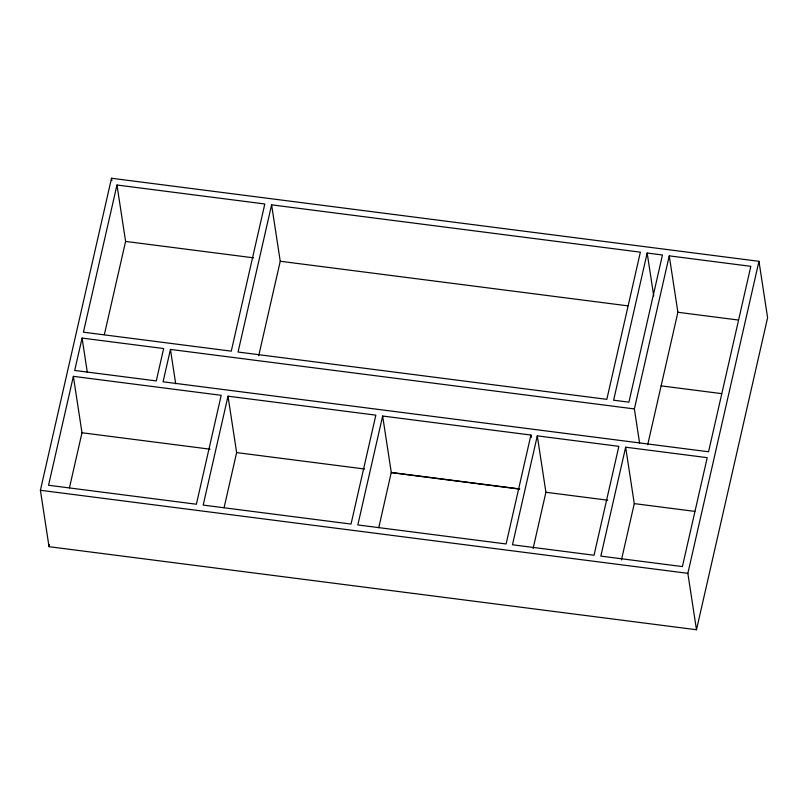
<?xml version="1.0" encoding="UTF-8"?>
<svg xmlns="http://www.w3.org/2000/svg" width="808" height="808" viewBox="0 0 808 808"><rect width="100%" height="100%" fill="white"/><g stroke="black" fill="none" stroke-linecap="round" stroke-linejoin="round"><path stroke-width="1.21" d="M40.4 490.274L111.514 178.255L758.965 261.317L767.6 317.726L696.486 629.745L49.035 546.683L40.4 490.274L687.85 573.337L696.486 629.745M73.366 376.346L48.541 485.265L196.384 504.232L221.21 395.314L73.366 376.346L81.992 432.755L69.448 487.83M82.083 338.077L74.7 370.458L156.277 380.921L163.65 348.541L82.083 338.077L87.335 372.417M116.968 185.012L83.426 332.189L231.27 351.157L264.812 203.98L116.968 185.012L125.604 241.42L104.353 334.633M49.035 546.683L49.48 544.723M634.371 408.929L170.448 349.42L163.075 381.8L708.565 451.773L750.824 266.327L669.256 255.863L634.371 408.929L639.623 443.269M228.007 396.183L203.182 505.101L351.026 524.069L375.851 415.15L228.007 396.183L236.633 452.591L224.089 507.666M271.609 204.848L238.067 352.036L606.828 399.344L640.37 252.157L271.609 204.848L280.245 261.257L258.722 355.702M382.649 416.029L357.823 524.937L506.101 543.966L530.927 435.047L382.649 416.029L391.314 472.67L519.655 489.133M378.76 527.735L391.274 472.438L519.625 488.901M537.29 435.865L512.464 544.774L594.031 555.248L618.857 446.329L537.29 435.865L545.915 492.274L533.088 548.571M647.168 253.025L613.625 400.212L628.917 402.172L662.459 254.995L647.168 253.025L653.733 295.95M625.655 447.198L600.829 556.116L682.396 566.58L707.222 457.661L625.655 447.198L634.28 503.606L621.453 559.904M647.703 444.733L677.892 312.272L669.256 255.863M687.85 573.337L758.965 261.317M125.604 241.42L253.571 257.833M280.245 261.257L627.755 305.838M677.892 312.272L738.451 320.039M661.116 385.86L721.675 393.637M81.992 432.755L210.11 449.197M236.633 452.591L364.6 469.014M545.915 492.274L607.717 500.202M634.28 503.606L694.84 511.383M530.927 435.047L531.3 437.502M170.448 349.42L175.7 383.75M111.514 178.255L111.888 180.699"/></g></svg>
